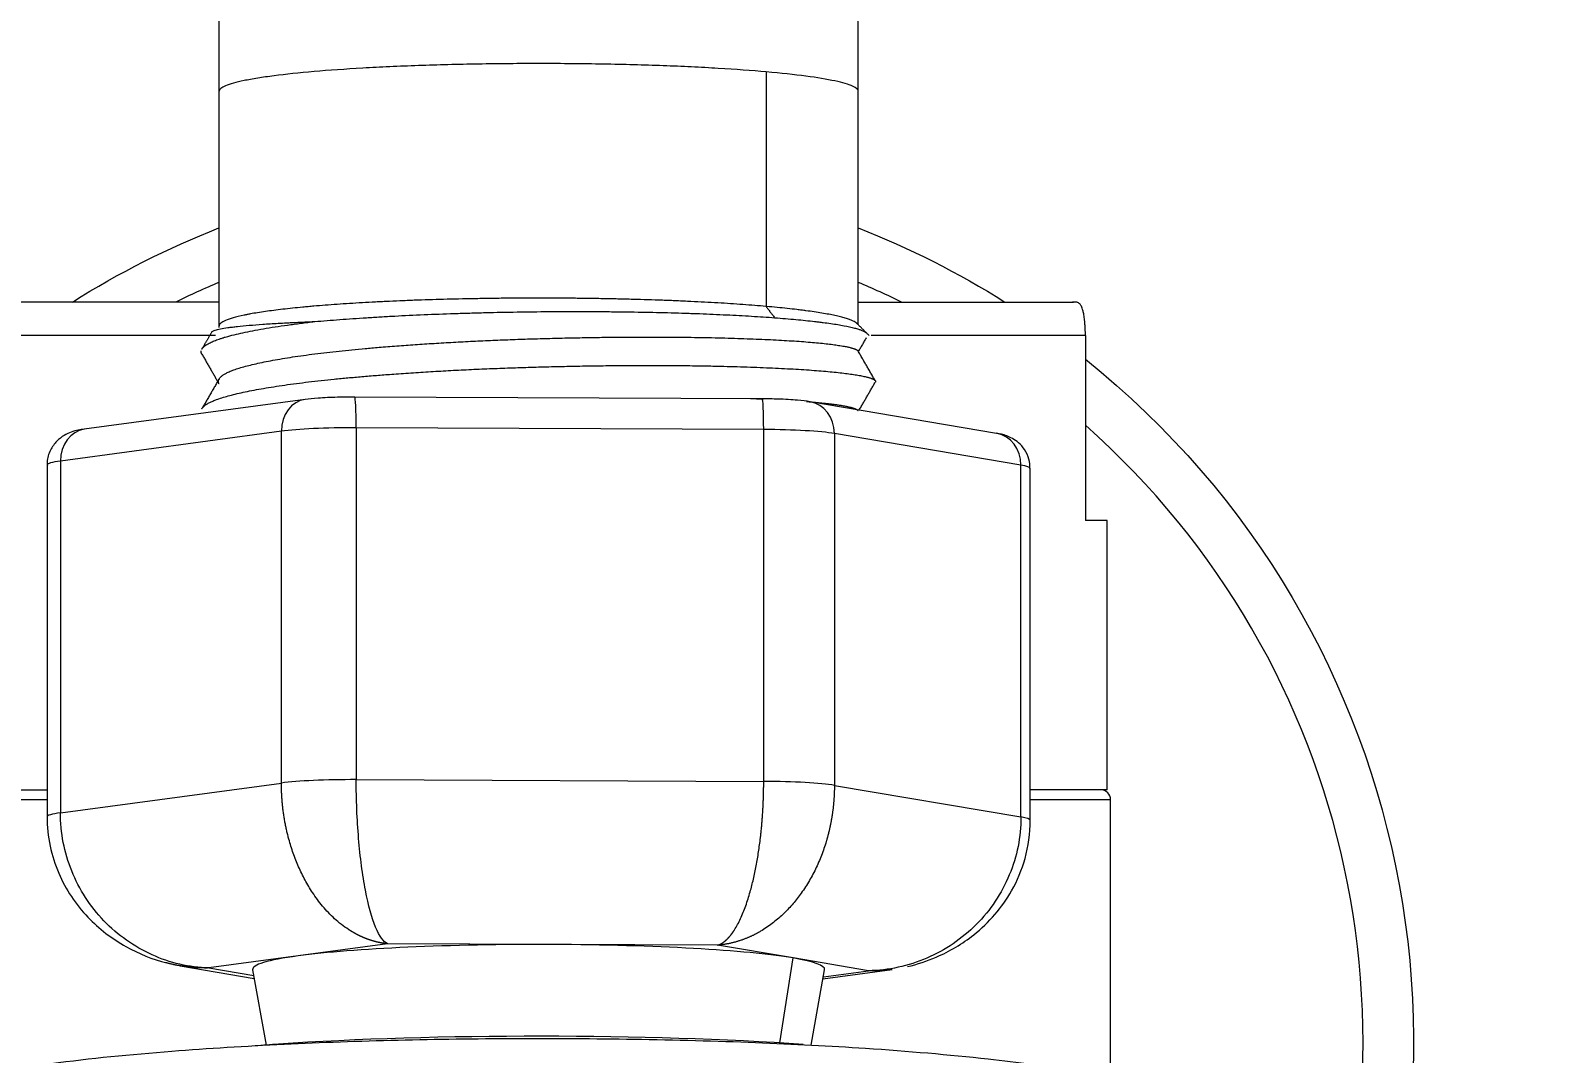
# Model space of a CAD drawing. Header units: millimetres. Extents: x 11618 to 13994, y -5897 to -2537.
# Drawn here: x 12316.22 to 12361.63, y -3556.98 to -3526.57 of the extents above; entities that cross this region are included whole.
import ezdxf

# ---------------------------------------------------------------- set-up
doc = ezdxf.new("R2010")
doc.units = ezdxf.units.MM
doc.layers.add('DIM', color=3, linetype='Continuous', lineweight=13)
doc.styles.get("Standard").update_dxf_attribs({"font": 'arial.ttf'})
doc.dimstyles.get("Standard").update_dxf_attribs({"dimtxt": 0.18, "dimasz": 0.18, "dimexe": 0.18, "dimexo": 0.0625, "dimgap": 0.09, "dimtad": 0, "dimtih": 1, "dimtoh": 1, "dimdec": 1, "dimdsep": 46, "dimtxsty": 'Standard', "dimcen": 0.09, "dimadec": 0, "dimazin": 0, "dimtfac": 1, "dimtdec": 1, "dimtofl": 0, "dimtmove": 0, "dimatfit": 3, "dimfxl": 1, "dimtolj": 1, "dimtzin": 0, "dimarcsym": 0})

# ---------------------------------------------------------------- blocks, each defined once
blk = doc.blocks.new('*D7')
at = {"layer": 'Defpoints', "color": 0, "transparency": 16777216}
for p in [(12331.318, -3489.71), (12736.437, -5533.88), (12816.946, -5533.88)]:
    blk.add_point(p, dxfattribs=at)
at = {"layer": 'DIM', "color": 0, "lineweight": -2, "transparency": 16777216}
for p, q in [((12331.381, -3489.71), (12817.126, -3489.71)), ((12816.946, -3507.71), (12816.946, -4494.996)), ((12816.946, -5515.88), (12816.946, -4528.595)), ((12736.499, -5533.88), (12817.126, -5533.88))]:
    blk.add_line(p, q, dxfattribs=at)
at = {"layer": 'DIM', "color": 0, "transparency": 16777216}
for points in [[(12813.946, -3507.71), (12819.946, -3507.71), (12816.946, -3489.71)], [(12813.946, -5515.88), (12819.946, -5515.88), (12816.946, -5533.88)]]:
    blk.add_solid(points, dxfattribs=at)
at = {"layer": 'DIM', "color": 3, "transparency": 16777216, "insert": (12816.946, -4511.795), "char_height": 18, "attachment_point": 5}
blk.add_mtext('\\A1;(2280)', dxfattribs=at)

msp = doc.modelspace()

# ---------------------------------------------------------------- linework, layer by layer
at = {"linetype": 'Continuous', "lineweight": 18}
for p, q in [((12321.818, -3499.21), (12321.818, -3528.378)), ((12340.818, -3528.377), (12340.818, -3499.21)), ((12321.818, -3528.377), (12321.818, -3529.21)), ((12340.818, -3529.21), (12340.818, -3528.377)), ((12321.818, -3534.64), (12315.454, -3534.64)), ((12340.819, -3534.64), (12347.218, -3534.64)), ((12347.567, -3535.64), (12347.567, -3541.14)), ((12324.38, -3537.536), (12317.814, -3538.424)), ((12337.962, -3537.519), (12325.852, -3537.467)), ((12337.962, -3537.519), (12337.958, -3537.523)), ((12344.93, -3538.544), (12339.386, -3537.604)), ((12316.709, -3539.486), (12316.709, -3549.946)), ((12345.928, -3550.049), (12345.928, -3539.589)), ((12348.218, -3541.14), (12347.567, -3541.14)), ((12348.218, -3549.14), (12348.218, -3541.14)), ((12314.418, -3549.14), (12316.709, -3549.14)), ((12348.218, -3549.14), (12345.929, -3549.14)), ((12348.318, -3557.699), (12348.318, -3549.44)), ((12320.664, -3554.376), (12322.865, -3554.749)), ((12322.819, -3554.492), (12323.216, -3556.732)), ((12339.421, -3556.732), (12339.817, -3554.492)), ((12339.769, -3554.763), (12341.823, -3554.486))]:
    msp.add_line(p, q, dxfattribs=at)
at = {"linetype": 'Continuous', "lineweight": 13}
for p, q in [((12338.084, -3527.798), (12338.084, -3534.771)), ((12321.716, -3535.64), (12315.839, -3535.64)), ((12347.567, -3535.64), (12341.198, -3535.64)), ((12323.674, -3538.48), (12317.107, -3539.368)), ((12323.674, -3548.94), (12323.674, -3538.48)), ((12338.007, -3538.432), (12325.897, -3538.38)), ((12325.897, -3538.38), (12325.897, -3548.84)), ((12338.007, -3548.892), (12338.007, -3538.432)), ((12345.652, -3539.49), (12340.108, -3538.55)), ((12340.108, -3538.55), (12340.108, -3549.01)), ((12317.107, -3539.368), (12317.107, -3549.828)), ((12345.652, -3549.95), (12345.652, -3539.49)), ((12317.107, -3549.828), (12323.674, -3548.94)), ((12325.897, -3548.84), (12338.007, -3548.892)), ((12340.108, -3549.01), (12345.652, -3549.95)), ((12316.709, -3549.44), (12314.318, -3549.44)), ((12348.318, -3549.44), (12345.928, -3549.44)), ((12324.173, -3554.079), (12321.515, -3554.439)), ((12326.831, -3553.72), (12324.173, -3554.079)), ((12331.733, -3553.741), (12326.831, -3553.72)), ((12336.634, -3553.762), (12331.733, -3553.741)), ((12338.878, -3554.142), (12336.634, -3553.762)), ((12321.515, -3554.439), (12322.85, -3554.665)), ((12338.483, -3556.668), (12338.878, -3554.142)), ((12341.122, -3554.522), (12338.878, -3554.142)), ((12339.78, -3554.704), (12341.122, -3554.522))]:
    msp.add_line(p, q, dxfattribs=at)
at = {"linetype": 'Continuous', "lineweight": 18, "extrusion": (0, 0, -1)}
for start, end in [(57.7941, 68.5659), (111.4341, 122.2059), (128.6803, 210.5719)]:
    msp.add_arc((-12331.318, -3556.64), 26, start, end, dxfattribs=at)
at = {"linetype": 'Continuous', "lineweight": 13}
for start, end in [(112.815, 116.1112), (63.8888, 67.185), (336.0234, 48.4537)]:
    msp.add_arc((12331.318, -3556.64), 24.5, start, end, dxfattribs=at)
at = {"linetype": 'Continuous', "lineweight": 18}
msp.add_arc((12348.018, -3549.44), 0.3, 0, 90, dxfattribs=at)
at = {"linetype": 'Continuous', "lineweight": 13}
for centre, major_axis, ratio, start_param, end_param in [((12324.514, -3538.527), (0.134, -0.991), 0.837434, 3.141318, 4.552236), ((12325.848, -3538.467), (-0.004, -1), 0.048541, 1.658166, 3.141592), ((12337.958, -3538.519), (-0.004, -1), 0.048541, 1.658166, 3.141592), ((12339.219, -3538.59), (0.167, 0.986), 0.885976, 4.901458, 6.283464), ((12317.948, -3539.415), (0.134, -0.991), 0.837434, 3.141612, 4.552236), ((12325.775, -3538.598), (2.5, 0), 0.087156, 1.52205, 2.569248), ((12337.885, -3538.649), (2.5, 0), 0.087156, 0.474853, 1.52205), ((12344.762, -3539.529), (0.167, 0.986), 0.885976, 4.901458, 6.28317), ((12319.209, -3539.486), (2.5, 0), 0.087156, 2.569248, 3.14159), ((12343.428, -3539.589), (2.5, 0), 0.087156, 6.283184, 6.758038), ((12325.775, -3549.058), (-2.5, 0), 0.087156, 4.663643, 5.71084), ((12337.885, -3549.109), (-2.5, 0), 0.087156, 3.616445, 4.663643), ((12319.209, -3549.946), (-2.5, 0), 0.087156, 5.71084, 6.284183), ((12343.428, -3550.049), (-2.5, 0), 0.087156, 3.142344, 3.616445)]:
    msp.add_ellipse(centre, major_axis=major_axis, ratio=ratio, start_param=start_param, end_param=end_param, dxfattribs=at)
at = {"linetype": 'Continuous', "lineweight": 18}
for centre, major_axis, start_param, end_param in [((12331.318, -3554.481), (-8.5, 0), 5.71084, 6.298596), ((12331.318, -3554.481), (-8.5, 0), 4.663643, 5.71084), ((12331.318, -3554.481), (-8.5, 0), 3.616445, 4.663643), ((12331.318, -3554.481), (-8.5, 0), 3.12616, 3.616445), ((12331.318, -3557.546), (-12.36, 0), 5.388357, 5.46252), ((12331.318, -3557.546), (-12.36, 0), 4.022549, 5.388357)]:
    msp.add_ellipse(centre, major_axis=major_axis, ratio=0.087156, start_param=start_param, end_param=end_param, dxfattribs=at)
for points, knots in [([(12331.318, -3527.551), (12331.031, -3527.551), (12330.743, -3527.552), (12330.143, -3527.557), (12329.832, -3527.56), (12328.916, -3527.576), (12328.322, -3527.591), (12327.457, -3527.622), (12327.171, -3527.633), (12326.618, -3527.659), (12326.351, -3527.673), (12325.575, -3527.717), (12325.092, -3527.751), (12324.2, -3527.828), (12323.802, -3527.87), (12323.281, -3527.937), (12323.12, -3527.96), (12322.822, -3528.008), (12322.686, -3528.033), (12322.323, -3528.108), (12322.139, -3528.159), (12321.889, -3528.265), (12321.823, -3528.32), (12321.819, -3528.376), (12321.818, -3528.378), (12321.818, -3528.38)], [0, 0, 0, 0, 0.057907, 0.057907, 0.120447, 0.120447, 0.245525, 0.245525, 0.308064, 0.308064, 0.370603, 0.370603, 0.495681, 0.495681, 0.620759, 0.620759, 0.683298, 0.683298, 0.745837, 0.745837, 0.870915, 0.870915, 0.995993, 0.995993, 1, 1, 1, 1]), ([(12338.084, -3527.798), (12337.649, -3527.759), (12337.173, -3527.725), (12336.398, -3527.679), (12336.129, -3527.664), (12335.582, -3527.638), (12335.024, -3527.615), (12334.442, -3527.596), (12333.848, -3527.58), (12333.544, -3527.573), (12332.624, -3527.557), (12332.007, -3527.551), (12331.364, -3527.551), (12331.341, -3527.551), (12331.318, -3527.551)], [0, 0, 0, 0, 0.247707, 0.247707, 0.37156, 0.37156, 0.495414, 0.619267, 0.619267, 0.743121, 0.743121, 0.990828, 0.990828, 1, 1, 1, 1]), ([(12340.817, -3528.393), (12340.818, -3528.391), (12340.818, -3528.388), (12340.823, -3528.331), (12340.766, -3528.277), (12340.591, -3528.198), (12340.518, -3528.171), (12340.342, -3528.119), (12340.238, -3528.093), (12339.887, -3528.018), (12339.599, -3527.97), (12338.917, -3527.879), (12338.52, -3527.836), (12338.084, -3527.798)], [0, 0, 0, 0, 0.010976, 0.010976, 0.258232, 0.258232, 0.38186, 0.38186, 0.505488, 0.505488, 0.752744, 0.752744, 1, 1, 1, 1]), ([(12338.076, -3534.77), (12337.856, -3534.751), (12337.626, -3534.733), (12337.148, -3534.699), (12336.9, -3534.682), (12336.514, -3534.66), (12336.383, -3534.652), (12336.117, -3534.638), (12335.981, -3534.631), (12335.809, -3534.623), (12335.774, -3534.621), (12335.705, -3534.618), (12335.67, -3534.616), (12335.566, -3534.612), (12335.496, -3534.609), (12335.285, -3534.6), (12335.143, -3534.594), (12334.713, -3534.578), (12334.421, -3534.569), (12333.976, -3534.558), (12333.827, -3534.554), (12333.525, -3534.547), (12333.373, -3534.544), (12333.143, -3534.54), (12333.066, -3534.539), (12332.911, -3534.536), (12332.68, -3534.533), (12332.448, -3534.53), (12331.985, -3534.526), (12331.676, -3534.524), (12331.057, -3534.524), (12330.747, -3534.525), (12330.282, -3534.529), (12330.127, -3534.531), (12329.933, -3534.534), (12329.856, -3534.535), (12329.701, -3534.537), (12329.586, -3534.539), (12329.203, -3534.545), (12328.901, -3534.552), (12328.308, -3534.567), (12328.016, -3534.575), (12327.586, -3534.591), (12327.443, -3534.596), (12327.161, -3534.608), (12327.021, -3534.614), (12326.813, -3534.624), (12326.744, -3534.627), (12326.608, -3534.634), (12326.405, -3534.644), (12326.208, -3534.655), (12325.82, -3534.677), (12325.57, -3534.693), (12325.09, -3534.727), (12324.859, -3534.745), (12324.582, -3534.769), (12324.5, -3534.776), (12324.419, -3534.783), (12324.365, -3534.788), (12324.339, -3534.791), (12324.206, -3534.804), (12324.104, -3534.814), (12323.806, -3534.846), (12323.62, -3534.867), (12323.274, -3534.912), (12323.113, -3534.935), (12322.892, -3534.97), (12322.821, -3534.982), (12322.72, -3535.001), (12322.687, -3535.007), (12322.623, -3535.019), (12322.592, -3535.025), (12322.44, -3535.057), (12322.334, -3535.083), (12322.151, -3535.135), (12322.074, -3535.161), (12321.981, -3535.201), (12321.927, -3535.227), (12321.887, -3535.254), (12321.862, -3535.274), (12321.855, -3535.281), (12321.846, -3535.291), (12321.843, -3535.294), (12321.838, -3535.301), (12321.826, -3535.318), (12321.82, -3535.335), (12321.819, -3535.35), (12321.818, -3535.351), (12321.818, -3535.352)], [0, 0, 0, 0, 0.04158, 0.04158, 0.08316, 0.08316, 0.10395, 0.10395, 0.12474, 0.12474, 0.129938, 0.129938, 0.135135, 0.135135, 0.14553, 0.14553, 0.16632, 0.16632, 0.2079, 0.2079, 0.22869, 0.22869, 0.24948, 0.24948, 0.259875, 0.259875, 0.27027, 0.29106, 0.29106, 0.33264, 0.33264, 0.37422, 0.37422, 0.39501, 0.39501, 0.400208, 0.405406, 0.415801, 0.415801, 0.457381, 0.457381, 0.498961, 0.498961, 0.519751, 0.519751, 0.540541, 0.540541, 0.550936, 0.550936, 0.561331, 0.582121, 0.582121, 0.623701, 0.623701, 0.665281, 0.665281, 0.675676, 0.680873, 0.680873, 0.686071, 0.686071, 0.706861, 0.706861, 0.748441, 0.748441, 0.790021, 0.790021, 0.810811, 0.810811, 0.821206, 0.821206, 0.831601, 0.831601, 0.873181, 0.873181, 0.914761, 0.914761, 0.935551, 0.956341, 0.956341, 0.966736, 0.966736, 0.971934, 0.971934, 0.977131, 0.997921, 0.997921, 1, 1, 1, 1]), ([(12324.664, -3535.221), (12324.903, -3535.2), (12325.151, -3535.18), (12325.664, -3535.141), (12325.929, -3535.122), (12326.271, -3535.101), (12326.34, -3535.096), (12326.478, -3535.088), (12326.688, -3535.075), (12326.9, -3535.064), (12327.327, -3535.041), (12327.617, -3535.027), (12328.207, -3535.002), (12328.506, -3534.991), (12328.963, -3534.976), (12329.117, -3534.971), (12329.349, -3534.964), (12329.427, -3534.962), (12329.583, -3534.958), (12329.661, -3534.956), (12330.051, -3534.947), (12330.364, -3534.94), (12330.989, -3534.93), (12331.301, -3534.927), (12331.926, -3534.922), (12332.238, -3534.922), (12332.629, -3534.922), (12332.707, -3534.922), (12332.863, -3534.923), (12332.941, -3534.923), (12333.174, -3534.924), (12333.328, -3534.925), (12333.787, -3534.93), (12334.088, -3534.934), (12334.68, -3534.944), (12334.971, -3534.951), (12335.401, -3534.962), (12335.543, -3534.966), (12335.753, -3534.973), (12335.823, -3534.976), (12335.963, -3534.981), (12336.032, -3534.983), (12336.376, -3534.996), (12336.642, -3535.008), (12337.157, -3535.033), (12337.405, -3535.046), (12337.882, -3535.075), (12338.112, -3535.09), (12338.332, -3535.107)], [0, 0, 0, 0, 0.0625, 0.0625, 0.125, 0.125, 0.140625, 0.140625, 0.15625, 0.1875, 0.1875, 0.25, 0.25, 0.3125, 0.3125, 0.34375, 0.34375, 0.359375, 0.359375, 0.375, 0.375, 0.4375, 0.4375, 0.5, 0.5, 0.5625, 0.5625, 0.578125, 0.578125, 0.59375, 0.59375, 0.625, 0.625, 0.6875, 0.6875, 0.75, 0.75, 0.78125, 0.78125, 0.796875, 0.796875, 0.8125, 0.8125, 0.875, 0.875, 0.9375, 0.9375, 1, 1, 1, 1]), ([(12340.781, -3535.28), (12340.781, -3535.28), (12340.78, -3535.279), (12340.752, -3535.252), (12340.709, -3535.225), (12340.622, -3535.186), (12340.589, -3535.172), (12340.534, -3535.152), (12340.515, -3535.146), (12340.474, -3535.132), (12340.453, -3535.126), (12340.387, -3535.106), (12340.291, -3535.08), (12340.182, -3535.054), (12340.008, -3535.017), (12339.878, -3534.993), (12339.591, -3534.945), (12339.433, -3534.922), (12339.219, -3534.893), (12339.175, -3534.888), (12339.086, -3534.876), (12339.041, -3534.871), (12338.902, -3534.854), (12338.807, -3534.843), (12338.611, -3534.822), (12338.51, -3534.811), (12338.301, -3534.791), (12338.194, -3534.781), (12338.084, -3534.771)], [0, 0, 0, 0, 0.002209, 0.002209, 0.144751, 0.144751, 0.216021, 0.216021, 0.251657, 0.251657, 0.287292, 0.287292, 0.358563, 0.429834, 0.429834, 0.572375, 0.572375, 0.714917, 0.714917, 0.750552, 0.750552, 0.786188, 0.786188, 0.857458, 0.857458, 0.928729, 0.928729, 1, 1, 1, 1]), ([(12347.567, -3535.64), (12347.567, -3535.608), (12347.567, -3535.576), (12347.566, -3535.537), (12347.566, -3535.53), (12347.566, -3535.515), (12347.565, -3535.507), (12347.565, -3535.485), (12347.564, -3535.47), (12347.563, -3535.428), (12347.561, -3535.402), (12347.559, -3535.352), (12347.557, -3535.329), (12347.554, -3535.286), (12347.552, -3535.265), (12347.55, -3535.236), (12347.549, -3535.227), (12347.547, -3535.209), (12347.546, -3535.2), (12347.542, -3535.157), (12347.538, -3535.126), (12347.531, -3535.071), (12347.527, -3535.046), (12347.519, -3535), (12347.515, -3534.98), (12347.507, -3534.941), (12347.502, -3534.924), (12347.494, -3534.891), (12347.49, -3534.877), (12347.478, -3534.836), (12347.469, -3534.813), (12347.453, -3534.774), (12347.444, -3534.757), (12347.428, -3534.729), (12347.419, -3534.717), (12347.402, -3534.697), (12347.394, -3534.688), (12347.377, -3534.674), (12347.369, -3534.669), (12347.352, -3534.66), (12347.343, -3534.656), (12347.318, -3534.647), (12347.301, -3534.644), (12347.267, -3534.641), (12347.233, -3534.64), (12347.2, -3534.64), (12347.183, -3534.64)], [0, 0, 0, 0, 0.015625, 0.015625, 0.019531, 0.019531, 0.023437, 0.023437, 0.03125, 0.03125, 0.046875, 0.046875, 0.0625, 0.0625, 0.078125, 0.078125, 0.085938, 0.085938, 0.09375, 0.09375, 0.125, 0.125, 0.15625, 0.15625, 0.1875, 0.1875, 0.21875, 0.21875, 0.25, 0.25, 0.3125, 0.3125, 0.375, 0.375, 0.4375, 0.4375, 0.5, 0.5, 0.5625, 0.5625, 0.625, 0.625, 0.75, 0.75, 0.875, 1, 1, 1, 1]), ([(12321.6, -3535.536), (12321.602, -3535.533), (12321.604, -3535.53), (12321.61, -3535.524), (12321.614, -3535.521), (12321.637, -3535.505), (12321.666, -3535.493), (12321.748, -3535.467), (12321.8, -3535.454), (12321.925, -3535.428), (12322, -3535.415), (12322.127, -3535.395), (12322.172, -3535.389), (12322.244, -3535.38), (12322.268, -3535.377), (12322.319, -3535.371), (12322.345, -3535.368), (12322.477, -3535.353), (12322.592, -3535.342), (12322.841, -3535.321), (12322.975, -3535.311), (12323.263, -3535.29), (12323.416, -3535.281), (12323.661, -3535.266), (12323.744, -3535.262), (12323.874, -3535.255), (12323.918, -3535.253), (12324.006, -3535.248), (12324.051, -3535.246), (12324.277, -3535.236), (12324.467, -3535.228), (12324.664, -3535.221)], [0, 0, 0, 0, 0.02534, 0.02534, 0.051682, 0.051682, 0.157051, 0.157051, 0.26242, 0.26242, 0.367788, 0.367788, 0.420472, 0.420472, 0.446815, 0.446815, 0.473157, 0.473157, 0.578525, 0.578525, 0.683894, 0.683894, 0.789263, 0.789263, 0.841947, 0.841947, 0.868289, 0.868289, 0.894631, 0.894631, 1, 1, 1, 1]), ([(12338.332, -3535.107), (12338.555, -3535.124), (12338.765, -3535.141), (12339.161, -3535.178), (12339.347, -3535.198), (12339.564, -3535.223), (12339.607, -3535.228), (12339.69, -3535.238), (12339.731, -3535.243), (12339.851, -3535.258), (12339.927, -3535.269), (12340.146, -3535.3), (12340.277, -3535.322), (12340.512, -3535.367), (12340.615, -3535.39), (12340.749, -3535.425), (12340.789, -3535.436), (12340.836, -3535.451), (12340.845, -3535.454), (12340.863, -3535.46), (12340.871, -3535.463), (12340.897, -3535.472), (12340.912, -3535.478), (12340.986, -3535.508), (12341.03, -3535.532), (12341.061, -3535.559), (12341.064, -3535.561), (12341.067, -3535.564)], [0, 0, 0, 0, 0.140607, 0.140607, 0.281215, 0.281215, 0.316367, 0.316367, 0.351519, 0.351519, 0.421822, 0.421822, 0.56243, 0.56243, 0.703037, 0.703037, 0.773341, 0.773341, 0.790917, 0.790917, 0.808493, 0.808493, 0.843645, 0.843645, 0.984252, 0.984252, 1, 1, 1, 1]), ([(12325.852, -3537.467), (12325.674, -3537.467), (12325.295, -3537.471), (12324.776, -3537.493), (12324.495, -3537.521), (12324.38, -3537.536)], [0, 0, 0, 0, 0.308566, 0.686893, 1, 1, 1, 1]), ([(12339.386, -3537.604), (12339.276, -3537.586), (12339.001, -3537.553), (12338.501, -3537.526), (12338.128, -3537.52), (12337.962, -3537.519)], [0, 0, 0, 0, 0.321572, 0.714861, 1, 1, 1, 1]), ([(12317.814, -3538.424), (12317.7, -3538.424), (12317.514, -3538.47), (12317.211, -3538.597), (12316.977, -3538.775), (12316.793, -3539.044), (12316.701, -3539.306), (12316.716, -3539.458), (12316.721, -3539.489)], [0, 0, 0, 0, 0.305779, 0.445168, 0.591943, 0.763431, 0.950894, 1, 1, 1, 1]), ([(12345.916, -3539.586), (12345.921, -3539.492), (12345.904, -3539.296), (12345.776, -3539.03), (12345.595, -3538.824), (12345.403, -3538.691), (12345.223, -3538.613), (12345.073, -3538.571), (12344.976, -3538.55), (12344.93, -3538.544)], [0, 0, 0, 0, 0.153904, 0.335455, 0.487471, 0.621806, 0.743725, 0.871447, 1, 1, 1, 1]), ([(12316.709, -3549.946), (12316.709, -3550.243), (12316.768, -3550.812), (12317.103, -3551.867), (12317.829, -3552.954), (12318.996, -3553.84), (12319.836, -3554.178), (12320.27, -3554.291)], [0, 0, 0, 0, 0.145127, 0.285082, 0.545672, 0.782265, 1, 1, 1, 1]), ([(12342.276, -3554.399), (12342.574, -3554.33), (12343.266, -3554.101), (12344.413, -3553.427), (12345.322, -3552.378), (12345.829, -3551.16), (12345.926, -3550.442), (12345.928, -3550.049)], [0, 0, 0, 0, 0.148927, 0.361089, 0.64285, 0.812455, 1, 1, 1, 1]), ([(12320.663, -3554.376), (12320.662, -3554.376), (12320.651, -3554.374), (12320.632, -3554.37), (12320.606, -3554.366), (12320.58, -3554.361), (12320.554, -3554.356), (12320.529, -3554.351), (12320.504, -3554.346), (12320.479, -3554.341), (12320.454, -3554.335), (12320.43, -3554.33), (12320.406, -3554.325), (12320.382, -3554.319), (12320.359, -3554.313), (12320.336, -3554.308), (12320.313, -3554.302), (12320.29, -3554.296), (12320.268, -3554.29), (12320.251, -3554.286), (12320.242, -3554.284), (12320.24, -3554.283)], [0, 0, 0, 0, 0.010741, 0.07289, 0.13444, 0.195392, 0.255746, 0.315501, 0.374659, 0.433218, 0.491179, 0.548542, 0.605307, 0.661473, 0.717042, 0.772012, 0.826384, 0.880158, 0.933334, 0.985911, 1, 1, 1, 1]), ([(12352.268, -3558.646), (12352.166, -3558.611), (12351.267, -3558.306), (12349.575, -3557.922), (12347.155, -3557.456), (12344.389, -3557.099), (12341.294, -3556.833), (12337.757, -3556.65), (12334.23, -3556.554), (12330.622, -3556.532), (12327.099, -3556.581), (12323.656, -3556.703), (12320.21, -3556.917), (12317.124, -3557.219), (12314.248, -3557.675), (12312.13, -3558.112), (12310.918, -3558.488), (12310.581, -3558.599)], [0, 0, 0, 0, 0.007267, 0.063999, 0.122625, 0.19141, 0.284019, 0.361251, 0.441573, 0.517676, 0.593093, 0.669703, 0.750451, 0.843607, 0.913436, 0.976116, 1, 1, 1, 1])]:
    msp.add_open_spline(points, degree=3, knots=knots, dxfattribs=at)
for points, degree in [([(12321.818, -3528.38), (12321.818, -3531.888), (12321.818, -3535.397)], 2), ([(12340.818, -3535.317), (12340.818, -3531.824), (12340.818, -3528.332)], 2), ([(12338.084, -3534.771), (12338.082, -3534.771), (12338.079, -3534.771), (12338.076, -3534.77)], 3), ([(12341.141, -3535.637), (12340.959, -3535.457), (12340.778, -3535.277)], 2), ([(12321.603, -3535.532), (12321.456, -3535.785), (12321.31, -3536.038)], 2), ([(12340.823, -3536.114), (12341.064, -3535.697)], 1), ([(12321.311, -3536.192), (12321.544, -3536.596), (12321.778, -3537.001)], 2), ([(12341.323, -3536.98), (12341.067, -3536.538), (12340.812, -3536.096)], 2), ([(12321.822, -3536.926), (12321.566, -3537.368), (12321.311, -3537.81)], 2), ([(12340.844, -3537.851), (12341.084, -3537.436), (12341.323, -3537.021)], 2)]:
    msp.add_open_spline(points, degree=degree, dxfattribs=at)
at = {"linetype": 'Continuous', "lineweight": 13}
msp.add_open_spline([(12338.076, -3534.77), (12338.332, -3535.107)], degree=1, dxfattribs=at)
at = {"linetype": 'Continuous', "lineweight": 18}
for points, weights, knots in [([(12321.31, -3536.039), (12321.392, -3535.894), (12321.779, -3535.756), (12322.622, -3535.455), (12324.664, -3535.221)], [0.976572988724, 0.980584578644, 1, 0.958656238236, 0.987160656757], [0, 0, 0, 0.319547, 0.319547, 1, 1, 1]), ([(12321.821, -3537.075), (12321.699, -3536.861), (12322.265, -3536.656), (12323.22, -3536.312), (12325.719, -3536.065), (12328.218, -3535.818), (12331.308, -3535.729), (12334.397, -3535.64), (12336.897, -3535.71), (12339.397, -3535.779), (12340.352, -3535.947), (12340.762, -3536.019), (12340.811, -3536.094)], [0.976606182363, 0.970392239929, 1, 0.951056516295, 1, 0.951056516295, 1, 0.951056516295, 1, 0.951056516295, 1, 0.978381081145, 0.97586082945], [0, 0, 0, 0.119869, 0.119869, 0.31802, 0.31802, 0.516172, 0.516172, 0.714323, 0.714323, 0.912474, 0.912474, 1, 1, 1]), ([(12321.31, -3537.811), (12321.393, -3537.667), (12321.779, -3537.529), (12322.785, -3537.171), (12325.419, -3536.915), (12328.052, -3536.66), (12331.308, -3536.571), (12334.564, -3536.482), (12337.198, -3536.56), (12339.832, -3536.639), (12340.839, -3536.82), (12341.382, -3536.918), (12341.324, -3537.021)], [0.976599853905, 0.980649177473, 1, 0.951056516295, 1, 0.951056516295, 1, 0.951056516295, 1, 0.951056516295, 1, 0.972944503591, 0.975801053915], [0, 0, 0, 0.079903, 0.079903, 0.281998, 0.281998, 0.484093, 0.484093, 0.686188, 0.686188, 0.888284, 0.888284, 1, 1, 1]), ([(12339.279, -3537.598), (12339.964, -3537.652), (12340.352, -3537.72), (12340.764, -3537.792), (12340.812, -3537.868)], [0.976179661648, 0.979520873618, 1, 0.978273820492, 0.975836291496], [0, 0, 0, 0.485226, 0.485226, 1, 1, 1])]:
    msp.add_rational_spline(points, weights, degree=2, knots=knots, dxfattribs=at)
for points, weights in [([(12321.311, -3536.192), (12321.282, -3536.142), (12321.29, -3536.091)], [0.976623557944, 0.975201345112, 0.975625831554]), ([(12337.613, -3537.506), (12337.814, -3537.514), (12338.004, -3537.523)], [0.987163424121, 0.984136041983, 0.981896361767])]:
    msp.add_rational_spline(points, weights, degree=2, dxfattribs=at)
at = {"linetype": 'Continuous', "lineweight": 13}
for points, knots in [([(12326.831, -3553.72), (12326.823, -3553.719), (12326.807, -3553.718), (12326.783, -3553.715), (12326.76, -3553.712), (12326.737, -3553.709), (12326.713, -3553.706), (12326.69, -3553.702), (12326.668, -3553.699), (12326.645, -3553.695), (12326.623, -3553.691), (12326.6, -3553.686), (12326.578, -3553.682), (12326.556, -3553.677), (12326.535, -3553.672), (12326.513, -3553.667), (12326.492, -3553.662), (12326.471, -3553.657), (12326.45, -3553.651), (12326.429, -3553.646), (12326.409, -3553.64), (12326.389, -3553.634), (12326.369, -3553.628), (12326.349, -3553.622), (12326.329, -3553.616), (12326.309, -3553.609), (12326.29, -3553.603), (12326.271, -3553.596), (12326.252, -3553.59), (12326.233, -3553.583), (12326.215, -3553.576), (12326.197, -3553.569), (12326.179, -3553.562), (12326.161, -3553.555), (12326.143, -3553.548), (12326.125, -3553.54), (12326.108, -3553.533), (12326.091, -3553.526), (12326.074, -3553.518), (12326.057, -3553.511), (12326.041, -3553.503), (12326.025, -3553.496), (12326.009, -3553.488), (12325.993, -3553.48), (12325.977, -3553.473), (12325.961, -3553.465), (12325.946, -3553.457), (12325.931, -3553.449), (12325.916, -3553.442), (12325.901, -3553.434), (12325.887, -3553.426), (12325.872, -3553.418), (12325.858, -3553.41), (12325.844, -3553.403), (12325.831, -3553.395), (12325.817, -3553.387), (12325.804, -3553.379), (12325.79, -3553.372), (12325.777, -3553.364), (12325.765, -3553.356), (12325.752, -3553.349), (12325.74, -3553.341), (12325.727, -3553.333), (12325.715, -3553.326), (12325.703, -3553.318), (12325.692, -3553.311), (12325.68, -3553.303), (12325.6, -3553.251), (12325.456, -3553.148), (12325.256, -3552.979), (12325.07, -3552.797), (12324.899, -3552.605), (12324.742, -3552.406), (12324.564, -3552.152), (12324.373, -3551.832), (12324.181, -3551.439), (12324.021, -3551.032), (12323.927, -3550.731), (12323.878, -3550.548), (12323.862, -3550.485), (12323.847, -3550.422), (12323.832, -3550.358), (12323.818, -3550.295), (12323.805, -3550.231), (12323.792, -3550.167), (12323.78, -3550.103), (12323.768, -3550.038), (12323.757, -3549.974), (12323.747, -3549.909), (12323.738, -3549.845), (12323.729, -3549.78), (12323.72, -3549.715), (12323.713, -3549.651), (12323.706, -3549.586), (12323.7, -3549.521), (12323.694, -3549.456), (12323.689, -3549.392), (12323.685, -3549.327), (12323.682, -3549.262), (12323.679, -3549.198), (12323.676, -3549.133), (12323.675, -3549.069), (12323.674, -3549.004), (12323.674, -3548.961), (12323.674, -3548.94)], [0, 0, 0, 0, 0.004895, 0.009754, 0.014575, 0.019359, 0.024106, 0.028816, 0.033489, 0.038124, 0.042723, 0.047284, 0.051808, 0.056296, 0.060746, 0.065158, 0.069534, 0.073873, 0.078174, 0.082439, 0.086666, 0.090856, 0.095009, 0.099125, 0.103204, 0.107246, 0.11125, 0.115218, 0.119148, 0.123042, 0.126898, 0.130717, 0.134499, 0.138243, 0.141951, 0.145621, 0.149255, 0.152851, 0.15641, 0.159932, 0.163417, 0.166865, 0.170276, 0.17365, 0.176986, 0.180285, 0.183548, 0.186773, 0.189961, 0.193112, 0.196226, 0.199302, 0.202342, 0.205344, 0.20831, 0.211238, 0.214129, 0.216983, 0.2198, 0.22258, 0.225323, 0.228028, 0.230697, 0.233328, 0.235923, 0.23848, 0.241, 0.243483, 0.291074, 0.337066, 0.381462, 0.424265, 0.465479, 0.505108, 0.572167, 0.63756, 0.701316, 0.763466, 0.772694, 0.78191, 0.791115, 0.800309, 0.809492, 0.818665, 0.827826, 0.836977, 0.846117, 0.855246, 0.864366, 0.873475, 0.882574, 0.891663, 0.900743, 0.909812, 0.918872, 0.927923, 0.936964, 0.945996, 0.955018, 0.964032, 0.973037, 0.982033, 0.991021, 1, 1, 1, 1]), ([(12326.831, -3553.72), (12326.709, -3553.668), (12326.587, -3553.499), (12326.361, -3552.954), (12326.257, -3552.578), (12326.127, -3551.901), (12326.088, -3551.656), (12326.02, -3551.139), (12325.991, -3550.867), (12325.945, -3550.305), (12325.927, -3550.015), (12325.903, -3549.43), (12325.897, -3549.134), (12325.897, -3548.84)], [0, 0, 0, 0, 0.25, 0.25, 0.5, 0.5, 0.625, 0.625, 0.75, 0.75, 0.875, 0.875, 1, 1, 1, 1]), ([(12336.634, -3553.762), (12336.638, -3553.761), (12336.645, -3553.759), (12336.655, -3553.755), (12336.665, -3553.752), (12336.675, -3553.748), (12336.685, -3553.744), (12336.695, -3553.74), (12336.705, -3553.736), (12336.715, -3553.731), (12336.725, -3553.726), (12336.734, -3553.721), (12336.744, -3553.716), (12336.753, -3553.711), (12336.763, -3553.706), (12336.772, -3553.7), (12336.781, -3553.694), (12336.79, -3553.688), (12336.799, -3553.682), (12336.808, -3553.676), (12336.817, -3553.67), (12336.826, -3553.663), (12336.835, -3553.657), (12336.843, -3553.65), (12336.852, -3553.643), (12336.86, -3553.636), (12336.869, -3553.629), (12336.877, -3553.622), (12336.885, -3553.615), (12336.893, -3553.607), (12336.901, -3553.6), (12336.909, -3553.593), (12336.917, -3553.585), (12336.925, -3553.577), (12336.933, -3553.57), (12336.94, -3553.562), (12336.948, -3553.554), (12336.955, -3553.546), (12336.963, -3553.538), (12336.97, -3553.53), (12336.977, -3553.522), (12336.984, -3553.514), (12336.991, -3553.506), (12336.998, -3553.498), (12337.005, -3553.49), (12337.012, -3553.482), (12337.019, -3553.474), (12337.025, -3553.465), (12337.032, -3553.457), (12337.038, -3553.449), (12337.044, -3553.441), (12337.051, -3553.433), (12337.057, -3553.424), (12337.063, -3553.416), (12337.069, -3553.408), (12337.075, -3553.4), (12337.081, -3553.392), (12337.087, -3553.384), (12337.092, -3553.376), (12337.098, -3553.368), (12337.103, -3553.359), (12337.109, -3553.351), (12337.114, -3553.344), (12337.119, -3553.336), (12337.125, -3553.328), (12337.13, -3553.32), (12337.135, -3553.312), (12337.169, -3553.258), (12337.232, -3553.15), (12337.319, -3552.976), (12337.399, -3552.789), (12337.474, -3552.592), (12337.542, -3552.388), (12337.62, -3552.129), (12337.703, -3551.804), (12337.786, -3551.406), (12337.856, -3550.994), (12337.897, -3550.69), (12337.918, -3550.506), (12337.925, -3550.442), (12337.932, -3550.379), (12337.938, -3550.315), (12337.944, -3550.251), (12337.95, -3550.186), (12337.955, -3550.122), (12337.961, -3550.057), (12337.966, -3549.993), (12337.97, -3549.928), (12337.975, -3549.863), (12337.979, -3549.798), (12337.983, -3549.734), (12337.986, -3549.669), (12337.99, -3549.604), (12337.993, -3549.539), (12337.995, -3549.474), (12337.998, -3549.409), (12338, -3549.344), (12338.002, -3549.279), (12338.003, -3549.214), (12338.005, -3549.15), (12338.006, -3549.085), (12338.006, -3549.021), (12338.007, -3548.956), (12338.007, -3548.913), (12338.007, -3548.892)], [0, 0, 0, 0, 0.004895, 0.009754, 0.014575, 0.019359, 0.024106, 0.028816, 0.033489, 0.038124, 0.042723, 0.047284, 0.051808, 0.056296, 0.060746, 0.065158, 0.069534, 0.073873, 0.078174, 0.082439, 0.086666, 0.090856, 0.095009, 0.099125, 0.103204, 0.107246, 0.11125, 0.115218, 0.119148, 0.123042, 0.126898, 0.130717, 0.134499, 0.138243, 0.141951, 0.145621, 0.149255, 0.152851, 0.15641, 0.159932, 0.163417, 0.166865, 0.170276, 0.17365, 0.176986, 0.180285, 0.183548, 0.186773, 0.189961, 0.193112, 0.196226, 0.199302, 0.202342, 0.205344, 0.20831, 0.211238, 0.214129, 0.216983, 0.2198, 0.22258, 0.225323, 0.228028, 0.230697, 0.233328, 0.235923, 0.23848, 0.241, 0.243483, 0.291074, 0.337066, 0.381462, 0.424265, 0.465479, 0.505108, 0.572167, 0.63756, 0.701316, 0.763466, 0.772694, 0.78191, 0.791115, 0.800309, 0.809492, 0.818665, 0.827826, 0.836977, 0.846117, 0.855246, 0.864366, 0.873475, 0.882574, 0.891663, 0.900743, 0.909812, 0.918872, 0.927923, 0.936964, 0.945996, 0.955018, 0.964032, 0.973037, 0.982033, 0.991021, 1, 1, 1, 1]), ([(12340.108, -3549.01), (12340.108, -3549.02), (12340.108, -3549.041), (12340.108, -3549.073), (12340.108, -3549.104), (12340.107, -3549.136), (12340.106, -3549.168), (12340.105, -3549.199), (12340.104, -3549.231), (12340.103, -3549.263), (12340.102, -3549.294), (12340.1, -3549.326), (12340.098, -3549.358), (12340.096, -3549.389), (12340.094, -3549.421), (12340.092, -3549.453), (12340.089, -3549.485), (12340.086, -3549.516), (12340.084, -3549.548), (12340.081, -3549.58), (12340.077, -3549.612), (12340.074, -3549.643), (12340.07, -3549.675), (12340.067, -3549.707), (12340.063, -3549.739), (12340.059, -3549.77), (12340.054, -3549.802), (12340.05, -3549.834), (12340.045, -3549.865), (12340.041, -3549.897), (12340.036, -3549.929), (12340.031, -3549.96), (12340.025, -3549.992), (12340.02, -3550.023), (12340.014, -3550.055), (12340.008, -3550.087), (12340.002, -3550.118), (12339.996, -3550.15), (12339.99, -3550.181), (12339.983, -3550.212), (12339.977, -3550.244), (12339.97, -3550.275), (12339.963, -3550.307), (12339.955, -3550.338), (12339.948, -3550.369), (12339.94, -3550.4), (12339.933, -3550.431), (12339.925, -3550.463), (12339.917, -3550.494), (12339.908, -3550.525), (12339.9, -3550.556), (12339.891, -3550.586), (12339.883, -3550.617), (12339.874, -3550.648), (12339.826, -3550.809), (12339.727, -3551.099), (12339.55, -3551.505), (12339.339, -3551.896), (12339.104, -3552.251), (12338.848, -3552.572), (12338.57, -3552.861), (12338.258, -3553.126), (12338.023, -3553.284), (12337.888, -3553.363), (12337.862, -3553.377), (12337.835, -3553.392), (12337.808, -3553.408), (12337.779, -3553.423), (12337.75, -3553.438), (12337.72, -3553.453), (12337.689, -3553.469), (12337.657, -3553.484), (12337.624, -3553.499), (12337.591, -3553.514), (12337.557, -3553.53), (12337.521, -3553.545), (12337.485, -3553.559), (12337.448, -3553.574), (12337.41, -3553.588), (12337.372, -3553.603), (12337.332, -3553.616), (12337.292, -3553.63), (12337.25, -3553.643), (12337.208, -3553.656), (12337.165, -3553.668), (12337.121, -3553.68), (12337.076, -3553.691), (12337.03, -3553.702), (12336.984, -3553.712), (12336.936, -3553.721), (12336.888, -3553.73), (12336.839, -3553.738), (12336.789, -3553.745), (12336.738, -3553.752), (12336.686, -3553.757), (12336.652, -3553.76), (12336.634, -3553.762)], [0, 0, 0, 0, 0.004404, 0.00881, 0.013218, 0.017628, 0.02204, 0.026454, 0.03087, 0.035289, 0.039709, 0.044132, 0.048557, 0.052984, 0.057413, 0.061845, 0.066278, 0.070714, 0.075153, 0.079593, 0.084036, 0.088481, 0.092928, 0.097378, 0.10183, 0.106285, 0.110741, 0.115201, 0.119662, 0.124126, 0.128592, 0.133061, 0.137533, 0.142006, 0.146483, 0.150961, 0.155443, 0.159926, 0.164413, 0.168902, 0.173393, 0.177887, 0.182384, 0.186883, 0.191385, 0.195889, 0.200396, 0.204906, 0.209419, 0.213934, 0.218452, 0.222972, 0.227496, 0.232022, 0.23655, 0.298699, 0.362458, 0.427857, 0.494924, 0.554949, 0.618545, 0.685727, 0.756503, 0.761506, 0.766657, 0.771957, 0.777405, 0.783002, 0.788747, 0.794641, 0.800683, 0.806874, 0.813213, 0.819701, 0.826337, 0.833121, 0.840054, 0.847136, 0.854366, 0.861745, 0.869272, 0.876948, 0.884772, 0.892744, 0.900865, 0.909135, 0.917553, 0.92612, 0.934835, 0.943699, 0.952711, 0.961872, 0.971181, 0.980639, 0.990245, 1, 1, 1, 1]), ([(12321.515, -3554.439), (12320.938, -3554.422), (12320.361, -3554.289), (12319.295, -3553.809), (12318.806, -3553.462), (12318.194, -3552.822), (12318.01, -3552.589), (12317.69, -3552.092), (12317.553, -3551.828), (12317.332, -3551.279), (12317.248, -3550.995), (12317.135, -3550.416), (12317.107, -3550.122), (12317.107, -3549.828)], [0, 0, 0, 0, 0.25, 0.25, 0.5, 0.5, 0.625, 0.625, 0.75, 0.75, 0.875, 0.875, 1, 1, 1, 1]), ([(12345.652, -3549.95), (12345.652, -3550.243), (12345.623, -3550.537), (12345.507, -3551.115), (12345.42, -3551.399), (12345.194, -3551.945), (12345.053, -3552.208), (12344.724, -3552.703), (12344.535, -3552.934), (12343.906, -3553.569), (12343.403, -3553.911), (12342.308, -3554.382), (12341.715, -3554.511), (12341.122, -3554.522)], [0, 0, 0, 0, 0.125, 0.125, 0.25, 0.25, 0.375, 0.375, 0.5, 0.5, 0.75, 0.75, 1, 1, 1, 1]), ([(12321.515, -3554.439), (12321.504, -3554.439), (12321.481, -3554.44), (12321.447, -3554.44), (12321.413, -3554.44), (12321.38, -3554.44), (12321.346, -3554.439), (12321.314, -3554.439), (12321.281, -3554.438), (12321.248, -3554.437), (12321.216, -3554.435), (12321.184, -3554.434), (12321.153, -3554.432), (12321.122, -3554.43), (12321.09, -3554.428), (12321.06, -3554.425), (12321.029, -3554.423), (12320.999, -3554.42), (12320.969, -3554.417), (12320.939, -3554.414), (12320.91, -3554.411), (12320.881, -3554.407), (12320.852, -3554.404), (12320.824, -3554.4), (12320.795, -3554.396), (12320.768, -3554.392), (12320.74, -3554.388), (12320.712, -3554.384), (12320.687, -3554.38), (12320.67, -3554.377), (12320.663, -3554.376)], [0, 0, 0, 0, 0.040004, 0.079704, 0.119101, 0.158195, 0.196985, 0.235472, 0.273656, 0.311536, 0.349113, 0.386387, 0.423358, 0.460025, 0.496388, 0.532449, 0.568206, 0.60366, 0.63881, 0.673657, 0.708201, 0.742442, 0.776379, 0.810013, 0.843343, 0.876371, 0.909095, 0.941515, 0.973633, 1, 1, 1, 1]), ([(12341.822, -3554.486), (12341.813, -3554.487), (12341.785, -3554.491), (12341.739, -3554.496), (12341.682, -3554.502), (12341.624, -3554.508), (12341.565, -3554.513), (12341.505, -3554.517), (12341.443, -3554.52), (12341.381, -3554.522), (12341.318, -3554.524), (12341.253, -3554.524), (12341.188, -3554.524), (12341.144, -3554.523), (12341.122, -3554.522)], [0, 0, 0, 0, 0.038842, 0.11902, 0.200638, 0.283697, 0.368195, 0.454133, 0.541511, 0.630329, 0.720587, 0.812285, 0.905422, 1, 1, 1, 1])]:
    msp.add_open_spline(points, degree=3, knots=knots, dxfattribs=at)

# ---------------------------------------------------------------- dimensions: what is measured, and where the dimension line sits
at = {"layer": 'DIM', "color": 3}
dim = msp.add_linear_dim(base=(12816.946, -5533.88), p1=(12331.318, -3489.71), p2=(12736.437, -5533.88), angle=90, text='(2280)', dimstyle='Standard', override={"dimtxt": 18, "dimasz": 18, "dimgap": 5, "dimclrt": 3}, dxfattribs=at)
dim.commit()
dim.dimension.update_dxf_attribs({"geometry": '*D7', "text_midpoint": (12816.946, -4511.795)})

doc.saveas('drawing.dxf')
